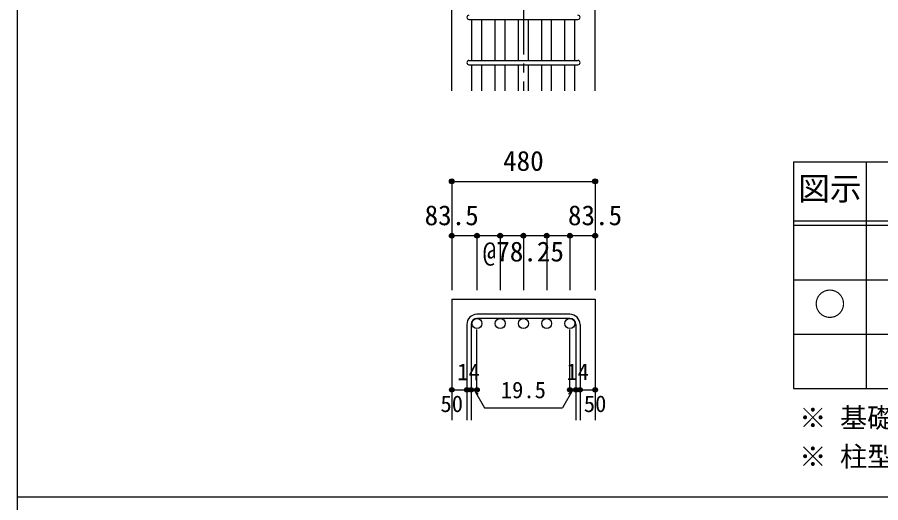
# Model space of a CAD drawing. Units: millimetres at full size, sheet at 1:30; details may follow other scales. Extents: x -5973 to 5954, y -4195 to 4201.
# Drawn here: x -5973 to -3112, y -15 to 1591 of the extents above; entities that cross this region are included whole.
import ezdxf
from ezdxf.enums import TextEntityAlignment as Align

# ---------------------------------------------------------------- set-up
doc = ezdxf.new("R2010")
doc.units = ezdxf.units.MM
doc.header["$LTSCALE"] = 30
doc.header["$PDMODE"] = 32
doc.header["$PDSIZE"] = 15
doc.linetypes.add('CHAIN1', pattern=[8, 5, -1, 1, -1])
for name, color, linetype in [('0-1_躯体線', 2, 'Continuous'), ('0-5_基礎梁筋', 7, 'Continuous'), ('0-6_スタラップ筋', 7, 'Continuous'), ('0-D_寸法', 4, 'Continuous'), ('6-7_文字', 7, 'Continuous'), ('6-E_枠', 7, 'Continuous'), ('F-0_枠', 6, 'Continuous')]:
    doc.layers.add(name, color=color, linetype=linetype)
doc.styles.add('ＭＳ ゴシック', font='')
doc.styles.get('ＭＳ ゴシック').set_extended_font_data('MS Gothic')

msp = doc.modelspace()

# ---------------------------------------------------------------- linework, layer by layer
at = {"layer": '0-1_躯体線'}
for p, q in [((-4533.3, 1348.3), (-4533.3, 1748.3)), ((-4533.3, 658.3), (-4533.3, 258.3)), ((-4533.3, 658.3), (-4058.3, 658.3)), ((-4058.3, 658.3), (-4058.3, 258.3))]:
    msp.add_line(p, q, dxfattribs=at)
msp.add_lwpolyline([(-4058.3, 1348.3), (-4058.3, 1748.3), (-3520.8, 1748.3)], dxfattribs=at)
at = {"layer": '0-5_基礎梁筋'}
for p, q in [((-4466.3, 1448.3), (-4466.3, 1584.3)), ((-4433.3, 1448.3), (-4433.3, 1584.3)), ((-4389.3, 1448.3), (-4389.3, 1584.3)), ((-4356.3, 1448.3), (-4356.3, 1584.3)), ((-4312.3, 1448.3), (-4312.3, 1584.3)), ((-4279.3, 1448.3), (-4279.3, 1584.3)), ((-4235.3, 1448.3), (-4235.3, 1584.3)), ((-4202.3, 1448.3), (-4202.3, 1584.3)), ((-4158.3, 1448.3), (-4158.3, 1584.3)), ((-4125.3, 1448.3), (-4125.3, 1584.3)), ((-4466.3, 1348.3), (-4466.3, 1434.3)), ((-4433.3, 1348.3), (-4433.3, 1434.3)), ((-4389.3, 1348.3), (-4389.3, 1434.3)), ((-4356.3, 1348.3), (-4356.3, 1434.3)), ((-4312.3, 1348.3), (-4312.3, 1434.3)), ((-4279.3, 1348.3), (-4279.3, 1434.3)), ((-4235.3, 1348.3), (-4235.3, 1434.3)), ((-4202.3, 1348.3), (-4202.3, 1434.3)), ((-4158.3, 1348.3), (-4158.3, 1434.3)), ((-4125.3, 1348.3), (-4125.3, 1434.3))]:
    msp.add_line(p, q, dxfattribs=at)
at = {"layer": '0-5_基礎梁筋', "color": 3}
for centre in [(-4449.8, 577.8), (-4372.8, 577.8), (-4295.8, 577.8), (-4218.8, 577.8), (-4141.8, 577.8)]:
    msp.add_circle(centre, 16.5, dxfattribs=at)
at = {"layer": '0-6_スタラップ筋'}
for p, q in [((-4476.3, 1584.3), (-4115.3, 1584.3)), ((-4476.3, 1448.3), (-4115.3, 1448.3)), ((-4476.3, 1434.3), (-4115.3, 1434.3)), ((-4141.8, 608.3), (-4449.8, 608.3)), ((-4483.3, 574.8), (-4483.3, 258.3)), ((-4469.3, 574.8), (-4469.3, 258.3)), ((-4141.8, 594.3), (-4449.8, 594.3)), ((-4122.3, 574.8), (-4122.3, 258.3)), ((-4108.3, 574.8), (-4108.3, 258.3))]:
    msp.add_line(p, q, dxfattribs=at)
for centre, radius, start, end in [((-4476.3, 1591.3), 7, 90, 270), ((-4115.3, 1591.3), 7, 270, 90), ((-4476.3, 1441.3), 7, 90, 270), ((-4115.3, 1441.3), 7, 270, 90), ((-4449.8, 574.8), 33.5, 90, 180), ((-4141.8, 574.8), 33.5, 0, 90), ((-4449.8, 574.8), 19.5, 90, 180), ((-4141.8, 574.8), 19.5, 0, 90)]:
    msp.add_arc(centre, radius, start, end, dxfattribs=at)
at = {"layer": '0-D_寸法', "linetype": 'CHAIN1'}
msp.add_line((-4295.8, 3298.3), (-4295.8, 1348.3), dxfattribs=at)
at = {"layer": '0-D_寸法'}
for p, q in [((-4533.3, 1048.3), (-4533.3, 868.3)), ((-4533.3, 1048.3), (-4058.3, 1048.3)), ((-4533.3, 1048.3), (-4058.3, 1048.3)), ((-4058.3, 1048.3), (-4058.3, 868.3)), ((-4449.8, 868.3), (-4533.3, 868.3)), ((-4533.3, 868.3), (-4533.3, 688.3)), ((-4295.8, 868.3), (-4449.8, 868.3)), ((-4449.8, 868.3), (-4449.8, 688.3)), ((-4372.8, 868.3), (-4372.8, 688.3)), ((-4141.8, 868.3), (-4295.8, 868.3)), ((-4295.8, 868.3), (-4295.8, 688.3)), ((-4218.8, 868.3), (-4218.8, 688.3)), ((-4058.3, 868.3), (-4141.8, 868.3)), ((-4141.8, 868.3), (-4141.8, 688.3)), ((-4058.3, 868.3), (-4058.3, 688.3)), ((-4449.8, 358.3), (-4449.8, 557.63)), ((-4141.8, 358.3), (-4141.8, 557.63)), ((-4533.3, 358.3), (-4483.3, 358.3)), ((-4483.3, 358.3), (-4449.8, 358.3)), ((-4459.55, 358.3), (-4445.41, 344.16)), ((-4459.55, 358.3), (-4425.33, 299.02)), ((-4132.05, 358.3), (-4166.27, 299.02)), ((-4132.05, 358.3), (-4146.19, 344.16)), ((-4141.8, 358.3), (-4058.3, 358.3)), ((-4122.3, 358.3), (-4108.3, 358.3)), ((-4425.33, 299.02), (-4166.27, 299.02))]:
    msp.add_line(p, q, dxfattribs=at)
msp.add_lwpolyline([(-4058.3, 1048.3), (-4058.3, 868.3), (-4058.3, 688.3)], dxfattribs=at)
for centre, radius in [((-4533.3, 1048.3), 8), ((-4533.3, 1048.3), 7.2), ((-4533.3, 1048.3), 6.4), ((-4533.3, 1048.3), 5.6), ((-4533.3, 1048.3), 4.8), ((-4533.3, 1048.3), 4), ((-4533.3, 1048.3), 3.2), ((-4533.3, 1048.3), 2.4), ((-4533.3, 1048.3), 1.6), ((-4533.3, 1048.3), 0.8), ((-4058.3, 1048.3), 8), ((-4058.3, 1048.3), 7.2), ((-4058.3, 1048.3), 6.4), ((-4058.3, 1048.3), 5.6), ((-4058.3, 1048.3), 4.8), ((-4058.3, 1048.3), 4), ((-4058.3, 1048.3), 3.2), ((-4058.3, 1048.3), 2.4), ((-4058.3, 1048.3), 1.6), ((-4058.3, 1048.3), 0.8), ((-4533.3, 868.3), 8), ((-4533.3, 868.3), 7.2), ((-4533.3, 868.3), 6.4), ((-4533.3, 868.3), 5.6), ((-4533.3, 868.3), 4.8), ((-4533.3, 868.3), 4), ((-4533.3, 868.3), 3.2), ((-4533.3, 868.3), 2.4), ((-4533.3, 868.3), 1.6), ((-4533.3, 868.3), 0.8), ((-4449.8, 868.3), 8), ((-4449.8, 868.3), 7.2), ((-4449.8, 868.3), 6.4), ((-4449.8, 868.3), 5.6), ((-4449.8, 868.3), 4.8), ((-4449.8, 868.3), 4), ((-4449.8, 868.3), 3.2), ((-4449.8, 868.3), 2.4), ((-4449.8, 868.3), 1.6), ((-4449.8, 868.3), 0.8), ((-4372.8, 868.3), 8), ((-4372.8, 868.3), 7.2), ((-4372.8, 868.3), 6.4), ((-4372.8, 868.3), 5.6), ((-4372.8, 868.3), 4.8), ((-4372.8, 868.3), 4), ((-4372.8, 868.3), 3.2), ((-4372.8, 868.3), 2.4), ((-4372.8, 868.3), 1.6), ((-4372.8, 868.3), 0.8), ((-4295.8, 868.3), 8), ((-4295.8, 868.3), 7.2), ((-4295.8, 868.3), 6.4), ((-4295.8, 868.3), 5.6), ((-4295.8, 868.3), 4.8), ((-4295.8, 868.3), 4), ((-4295.8, 868.3), 3.2), ((-4295.8, 868.3), 2.4), ((-4295.8, 868.3), 1.6), ((-4295.8, 868.3), 0.8), ((-4218.8, 868.3), 8), ((-4218.8, 868.3), 7.2), ((-4218.8, 868.3), 6.4), ((-4218.8, 868.3), 5.6), ((-4218.8, 868.3), 4.8), ((-4218.8, 868.3), 4), ((-4218.8, 868.3), 3.2), ((-4218.8, 868.3), 2.4), ((-4218.8, 868.3), 1.6), ((-4218.8, 868.3), 0.8), ((-4141.8, 868.3), 8), ((-4141.8, 868.3), 7.2), ((-4141.8, 868.3), 6.4), ((-4141.8, 868.3), 5.6), ((-4141.8, 868.3), 4.8), ((-4141.8, 868.3), 4), ((-4141.8, 868.3), 3.2), ((-4141.8, 868.3), 2.4), ((-4141.8, 868.3), 1.6), ((-4141.8, 868.3), 0.8), ((-4058.3, 868.3), 8), ((-4058.3, 868.3), 7.2), ((-4058.3, 868.3), 6.4), ((-4058.3, 868.3), 5.6), ((-4058.3, 868.3), 4.8), ((-4058.3, 868.3), 4), ((-4058.3, 868.3), 3.2), ((-4058.3, 868.3), 2.4), ((-4058.3, 868.3), 1.6), ((-4058.3, 868.3), 0.8), ((-4533.3, 358.3), 4), ((-4533.3, 358.3), 3.6), ((-4533.3, 358.3), 3.2), ((-4533.3, 358.3), 2.8), ((-4533.3, 358.3), 2.4), ((-4533.3, 358.3), 2), ((-4533.3, 358.3), 1.6), ((-4533.3, 358.3), 1.2), ((-4533.3, 358.3), 0.8), ((-4533.3, 358.3), 0.4), ((-4483.3, 358.3), 4), ((-4483.3, 358.3), 3.6), ((-4483.3, 358.3), 3.2), ((-4483.3, 358.3), 2.8), ((-4483.3, 358.3), 2.4), ((-4483.3, 358.3), 2), ((-4483.3, 358.3), 1.6), ((-4483.3, 358.3), 1.2), ((-4483.3, 358.3), 0.8), ((-4483.3, 358.3), 0.4), ((-4469.3, 358.3), 4), ((-4469.3, 358.3), 3.6), ((-4469.3, 358.3), 3.2), ((-4469.3, 358.3), 2.8), ((-4469.3, 358.3), 2.4), ((-4469.3, 358.3), 2), ((-4469.3, 358.3), 1.6), ((-4469.3, 358.3), 1.2), ((-4469.3, 358.3), 0.8), ((-4469.3, 358.3), 0.4), ((-4449.8, 358.3), 4), ((-4449.8, 358.3), 3.6), ((-4449.8, 358.3), 3.2), ((-4449.8, 358.3), 2.8), ((-4449.8, 358.3), 2.4), ((-4449.8, 358.3), 2), ((-4449.8, 358.3), 1.6), ((-4449.8, 358.3), 1.2), ((-4449.8, 358.3), 0.8), ((-4449.8, 358.3), 0.4), ((-4141.8, 358.3), 4), ((-4141.8, 358.3), 3.6), ((-4141.8, 358.3), 3.2), ((-4141.8, 358.3), 2.8), ((-4141.8, 358.3), 2.4), ((-4141.8, 358.3), 2), ((-4141.8, 358.3), 1.6), ((-4141.8, 358.3), 1.2), ((-4141.8, 358.3), 0.8), ((-4141.8, 358.3), 0.4), ((-4122.3, 358.3), 4), ((-4122.3, 358.3), 3.6), ((-4122.3, 358.3), 3.2), ((-4122.3, 358.3), 2.8), ((-4122.3, 358.3), 2.4), ((-4122.3, 358.3), 2), ((-4122.3, 358.3), 1.6), ((-4122.3, 358.3), 1.2), ((-4122.3, 358.3), 0.8), ((-4122.3, 358.3), 0.4), ((-4108.3, 358.3), 4), ((-4108.3, 358.3), 3.6), ((-4108.3, 358.3), 3.2), ((-4108.3, 358.3), 2.8), ((-4108.3, 358.3), 2.4), ((-4108.3, 358.3), 2), ((-4108.3, 358.3), 1.6), ((-4108.3, 358.3), 1.2), ((-4108.3, 358.3), 0.8), ((-4108.3, 358.3), 0.4), ((-4058.3, 358.3), 4), ((-4058.3, 358.3), 3.6), ((-4058.3, 358.3), 3.2), ((-4058.3, 358.3), 2.8), ((-4058.3, 358.3), 2.4), ((-4058.3, 358.3), 2), ((-4058.3, 358.3), 1.6), ((-4058.3, 358.3), 1.2), ((-4058.3, 358.3), 0.8), ((-4058.3, 358.3), 0.4)]:
    msp.add_circle(centre, radius, dxfattribs=at)
at = {"layer": '0-D_寸法', "color": 7}
for p in [(-4533.3, 1048.3), (-4058.3, 1048.3), (-4533.3, 868.3), (-4449.8, 868.3), (-4372.8, 868.3), (-4295.8, 868.3), (-4218.8, 868.3), (-4141.8, 868.3), (-4058.3, 868.3), (-4533.3, 358.3), (-4483.3, 358.3), (-4469.3, 358.3), (-4449.8, 358.3), (-4141.8, 358.3), (-4122.3, 358.3), (-4108.3, 358.3), (-4058.3, 358.3)]:
    msp.add_point(p, dxfattribs=at)
at = {"layer": '6-E_枠', "color": 3}
for p, q in [((-3400.52, 1112.77), (-3400.52, 362.77)), ((-3400.52, 1112.77), (-1238, 1112.77)), ((-3400.52, 362.77), (-1238, 362.77))]:
    msp.add_line(p, q, dxfattribs=at)
at = {"layer": '6-E_枠'}
for p, q in [((-3160.52, 1112.77), (-3160.52, 362.77)), ((-3400.52, 917.77), (-1238, 917.77)), ((-3400.52, 902.77), (-1238, 902.77)), ((-3400.52, 722.77), (-1238, 722.77)), ((-3400.52, 542.77), (-1238, 542.77))]:
    msp.add_line(p, q, dxfattribs=at)
at = {"layer": 'F-0_枠'}
msp.add_line((-5972.88, 4201.15), (-5972.88, -4195.24), dxfattribs=at)
at = {"layer": 'F-0_枠', "color": 2}
msp.add_line((3723.6, 2.95), (-5972.88, 2.95), dxfattribs=at)

# ---------------------------------------------------------------- texts
at = {"layer": '0-D_寸法', "style": 'ＭＳ ゴシック'}
for s, height, p in [('480', 65.98, (-4363.3, 1063.3)), ('83.5', 65.98, (-4623.3, 883.3)), ('83.5', 65.98, (-4148.3, 883.3)), ('@78.25', 65.98, (-4430.8, 763.3)), ('14', 54.99, (-4515.22, 373.78)), ('14', 54.99, (-4153.56, 374.41)), ('19.5', 54.99, (-4370.8, 314.02)), ('50', 54.99, (-4570.8, 268.3)), ('50', 54.99, (-4095.8, 268.3))]:
    msp.add_text(s, height=height, dxfattribs=at).set_placement(p, align=Align.BOTTOM_LEFT)
at = {"layer": '6-7_文字', "color": 2, "style": 'ＭＳ ゴシック'}
for s, p in [('図示', (-3385.52, 962.77)), ('○', (-3333.02, 580.27))]:
    msp.add_text(s, height=76.98, dxfattribs=at).set_placement(p, align=Align.BOTTOM_LEFT)
at = {"layer": '6-7_文字', "style": 'ＭＳ ゴシック'}
for s, p in [('※ 基礎梁スターラップ     D13 @300', (-3381.96, 213.19)), ('※ 柱型立上り筋●は引張側領域時', (-3381.96, 84.68))]:
    msp.add_text(s, height=65.98, dxfattribs=at).set_placement(p, align=Align.BOTTOM_LEFT)

doc.saveas('drawing.dxf')
